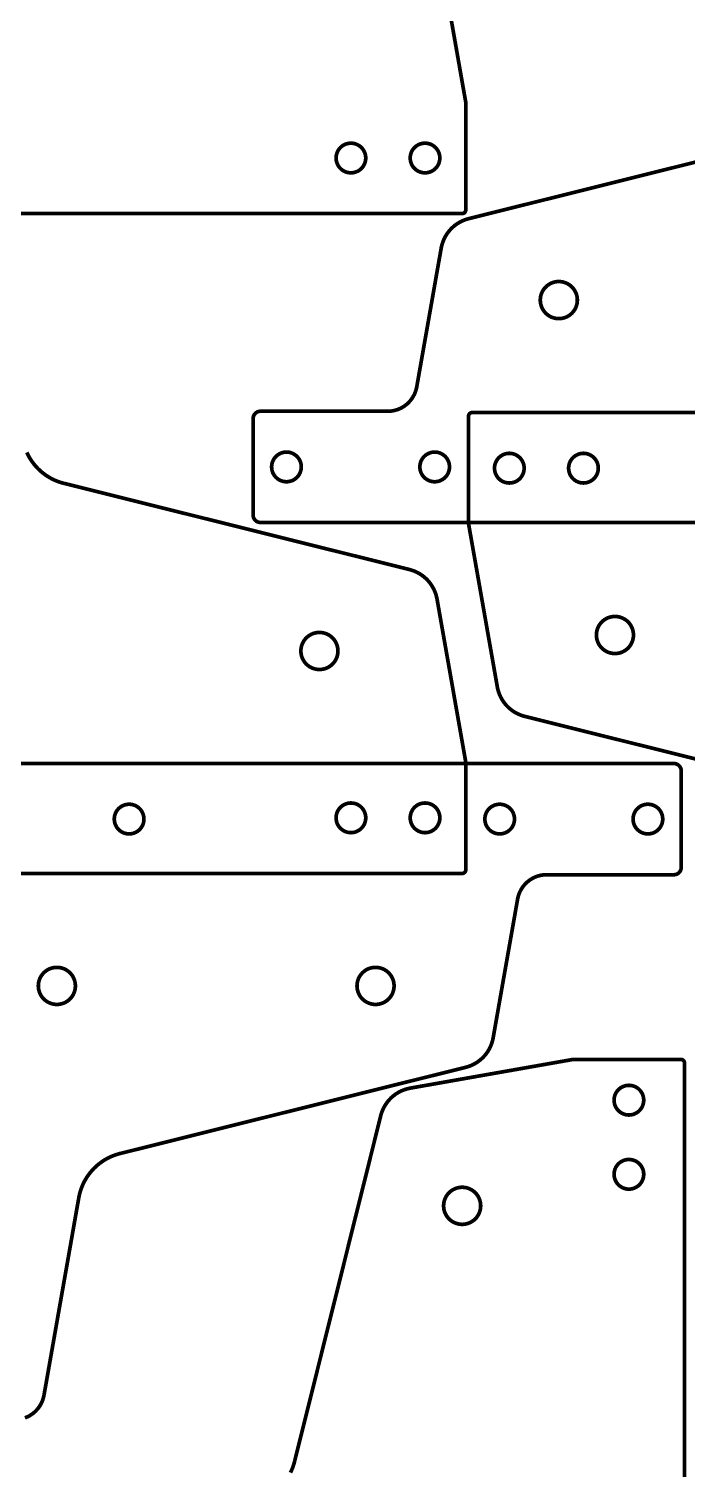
# Model space of a CAD drawing. Extents: x 0 to 1251, y 0 to 2501.
# Drawn here: x 264.9 to 442.6, y 1053.1 to 1441.6 of the extents above; entities that cross this region are included whole.
import ezdxf

# ---------------------------------------------------------------- set-up
doc = ezdxf.new("R2010")
doc.units = 0
doc.layers.get('0').update_dxf_attribs({"linetype": 'CONTINUOUS'})

msp = doc.modelspace()

# ---------------------------------------------------------------- linework, layer by layer
at = {"color": 0, "const_width": 1}
for points in [[(375.061, 1465.74), (382.819, 1421.74), (382.819, 1392.74), (382.819, 1392.69), (382.8, 1392.54), (382.743, 1392.36), (382.651, 1392.18), (382.561, 1392.07), (382.526, 1392.03), (382.492, 1392), (382.374, 1391.9), (382.201, 1391.82), (382.015, 1391.76), (381.868, 1391.74), (381.819, 1391.74), (4.8181, 1391.74)], [(327.424, 1308.43), (327.372, 1308.43), (327.219, 1308.44), (327.021, 1308.47), (326.829, 1308.52), (326.646, 1308.59), (326.471, 1308.68), (326.306, 1308.77), (326.153, 1308.89), (326.01, 1309.02), (325.882, 1309.16), (325.767, 1309.32), (325.667, 1309.48), (325.582, 1309.66), (325.515, 1309.84), (325.465, 1310.03), (325.435, 1310.23), (325.425, 1310.38), (325.425, 1310.43), (325.425, 1336.43), (325.425, 1336.48), (325.435, 1336.63), (325.464, 1336.82), (325.511, 1337.02), (325.578, 1337.2), (325.661, 1337.38), (325.761, 1337.54), (325.878, 1337.7), (325.976, 1337.81), (326.011, 1337.85), (326.046, 1337.88), (326.158, 1337.98), (326.315, 1338.1), (326.483, 1338.2), (326.66, 1338.28), (326.844, 1338.35), (327.033, 1338.39), (327.228, 1338.42), (327.376, 1338.43), (327.425, 1338.43), (361.71, 1338.42), (361.885, 1338.42), (362.411, 1338.45), (363.104, 1338.54), (363.783, 1338.69), (364.446, 1338.9), (365.089, 1339.17), (365.706, 1339.49), (366.296, 1339.86), (366.719, 1340.18), (366.854, 1340.29), (366.987, 1340.4), (367.372, 1340.77), (367.843, 1341.28), (368.267, 1341.83), (368.64, 1342.42), (368.961, 1343.03), (369.228, 1343.68), (369.439, 1344.34), (369.561, 1344.86), (369.59, 1345.03), (376.182, 1382.41), (376.214, 1382.59), (376.333, 1383.12), (376.535, 1383.81), (376.785, 1384.48), (377.081, 1385.14), (377.424, 1385.77), (377.811, 1386.37), (378.243, 1386.95), (378.593, 1387.36), (378.717, 1387.49), (378.84, 1387.63), (379.229, 1388.01), (379.774, 1388.48), (380.35, 1388.9), (380.956, 1389.29), (381.586, 1389.64), (382.24, 1389.93), (382.917, 1390.18), (383.436, 1390.33), (383.611, 1390.38), (476.863, 1413.63)], [(492.008, 1232.87), (398.757, 1256.12), (398.581, 1256.16), (398.061, 1256.32), (397.386, 1256.57), (396.731, 1256.86), (396.1, 1257.2), (395.496, 1257.59), (394.919, 1258.02), (394.374, 1258.49), (393.985, 1258.87), (393.862, 1259), (393.739, 1259.13), (393.389, 1259.55), (392.957, 1260.12), (392.569, 1260.73), (392.226, 1261.36), (391.929, 1262.01), (391.679, 1262.68), (391.479, 1263.38), (391.358, 1263.91), (391.328, 1264.08), (383.569, 1308.08), (383.569, 1337.08), (383.569, 1337.13), (383.589, 1337.27), (383.646, 1337.46), (383.737, 1337.63), (383.828, 1337.75), (383.862, 1337.78), (383.897, 1337.82), (384.015, 1337.91), (384.188, 1338), (384.374, 1338.06), (384.521, 1338.08), (384.569, 1338.08), (761.571, 1338.08)], [(264.354, 1327.32), (264.586, 1326.84), (264.835, 1326.36), (265.1, 1325.89), (265.383, 1325.43), (265.682, 1324.98), (265.997, 1324.55), (266.329, 1324.12), (266.676, 1323.7), (266.947, 1323.4), (267.04, 1323.3), (267.132, 1323.2), (267.417, 1322.91), (267.807, 1322.53), (268.21, 1322.17), (268.625, 1321.83), (269.051, 1321.5), (269.49, 1321.18), (269.939, 1320.89), (270.397, 1320.61), (270.865, 1320.34), (271.343, 1320.09), (271.831, 1319.86), (272.325, 1319.65), (272.828, 1319.45), (273.339, 1319.27), (273.857, 1319.12), (274.25, 1319.01), (274.381, 1318.98), (367.633, 1295.73), (367.808, 1295.68), (368.328, 1295.52), (369.003, 1295.28), (369.658, 1294.98), (370.289, 1294.64), (370.893, 1294.25), (371.469, 1293.82), (372.015, 1293.35), (372.404, 1292.97), (372.526, 1292.84), (372.65, 1292.71), (373, 1292.3), (373.432, 1291.72), (373.819, 1291.11), (374.162, 1290.48), (374.46, 1289.83), (374.71, 1289.16), (374.91, 1288.47), (375.031, 1287.94), (375.061, 1287.76), (382.819, 1243.76), (382.819, 1214.76), (382.819, 1214.72), (382.8, 1214.57), (382.743, 1214.38), (382.651, 1214.21), (382.561, 1214.09), (382.526, 1214.06), (382.492, 1214.02), (382.374, 1213.93), (382.201, 1213.84), (382.015, 1213.78), (381.868, 1213.76), (381.819, 1213.76), (4.8181, 1213.76)], [(704.425, 1308.42), (327.424, 1308.42)], [(61.9642, 1243.43), (438.965, 1243.43)], [(438.965, 1243.41), (439.017, 1243.41), (439.169, 1243.4), (439.368, 1243.37), (439.56, 1243.32), (439.743, 1243.25), (439.918, 1243.17), (440.083, 1243.07), (440.236, 1242.95), (440.379, 1242.82), (440.508, 1242.68), (440.622, 1242.53), (440.722, 1242.36), (440.807, 1242.19), (440.874, 1242), (440.924, 1241.81), (440.954, 1241.61), (440.964, 1241.46), (440.964, 1241.41), (440.964, 1215.41), (440.964, 1215.36), (440.954, 1215.21), (440.925, 1215.02), (440.878, 1214.83), (440.811, 1214.64), (440.728, 1214.47), (440.628, 1214.3), (440.511, 1214.14), (440.412, 1214.03), (440.378, 1213.99), (440.343, 1213.96), (440.232, 1213.86), (440.074, 1213.74), (439.906, 1213.64), (439.729, 1213.56), (439.546, 1213.49), (439.356, 1213.45), (439.161, 1213.42), (439.013, 1213.41), (438.964, 1213.41), (404.679, 1213.42), (404.504, 1213.42), (403.978, 1213.39), (403.285, 1213.3), (402.606, 1213.15), (401.943, 1212.94), (401.3, 1212.68), (400.683, 1212.35), (400.093, 1211.98), (399.669, 1211.66), (399.536, 1211.55), (399.401, 1211.44), (399.018, 1211.08), (398.546, 1210.56), (398.122, 1210.01), (397.749, 1209.42), (397.428, 1208.81), (397.161, 1208.16), (396.95, 1207.5), (396.829, 1206.98), (396.799, 1206.81), (390.207, 1169.43), (390.175, 1169.25), (390.056, 1168.72), (389.854, 1168.03), (389.606, 1167.36), (389.308, 1166.7), (388.965, 1166.07), (388.578, 1165.47), (388.146, 1164.89), (387.796, 1164.48), (387.672, 1164.35), (387.549, 1164.21), (387.16, 1163.84), (386.615, 1163.37), (386.039, 1162.94), (385.435, 1162.55), (384.803, 1162.21), (384.149, 1161.91), (383.472, 1161.66), (382.953, 1161.51), (382.778, 1161.46), (289.526, 1138.21), (289.394, 1138.18), (289.001, 1138.07), (288.485, 1137.91), (287.974, 1137.73), (287.471, 1137.54), (286.975, 1137.33), (286.489, 1137.1), (286.011, 1136.85), (285.542, 1136.58), (285.083, 1136.3), (284.635, 1136), (284.197, 1135.69), (283.771, 1135.36), (283.356, 1135.02), (282.953, 1134.65), (282.563, 1134.28), (282.278, 1133.99), (282.185, 1133.89), (282.092, 1133.79), (281.822, 1133.48), (281.474, 1133.07), (281.143, 1132.64), (280.828, 1132.2), (280.528, 1131.76), (280.246, 1131.3), (279.979, 1130.83), (279.731, 1130.35), (279.5, 1129.87), (279.286, 1129.37), (279.089, 1128.87), (278.911, 1128.36), (278.751, 1127.85), (278.61, 1127.32), (278.487, 1126.8), (278.407, 1126.4), (278.383, 1126.26), (268.997, 1073.03), (268.967, 1072.86), (268.846, 1072.35), (268.635, 1071.68), (268.368, 1071.04), (268.047, 1070.42), (267.674, 1069.84), (267.251, 1069.29), (266.779, 1068.77), (266.396, 1068.41), (266.261, 1068.3), (266.126, 1068.18), (265.704, 1067.87), (265.114, 1067.49), (264.497, 1067.17), (263.856, 1066.91)], [(335.507, 1052.13), (335.737, 1052.61), (335.951, 1053.11), (336.147, 1053.61), (336.324, 1054.12), (336.483, 1054.64), (336.592, 1055.03), (336.625, 1055.17), (359.875, 1148.42), (359.918, 1148.59), (360.075, 1149.11), (360.324, 1149.79), (360.619, 1150.44), (360.961, 1151.07), (361.347, 1151.68), (361.776, 1152.25), (362.247, 1152.8), (362.625, 1153.19), (362.757, 1153.31), (362.89, 1153.43), (363.304, 1153.78), (363.881, 1154.22), (364.485, 1154.6), (365.115, 1154.95), (365.769, 1155.24), (366.443, 1155.49), (367.133, 1155.69), (367.664, 1155.81), (367.842, 1155.85), (411.836, 1163.6), (440.836, 1163.6), (440.885, 1163.6), (441.032, 1163.58), (441.218, 1163.53), (441.39, 1163.43), (441.508, 1163.34), (441.543, 1163.31), (441.578, 1163.28), (441.668, 1163.16), (441.76, 1162.99), (441.817, 1162.8), (441.836, 1162.65), (441.836, 1162.6), (441.836, 785.603)]]:
    msp.add_lwpolyline(points, dxfattribs=at)
for points in [[(355.819, 1406.74), (355.819, 1406.64), (355.799, 1406.33), (355.737, 1405.93), (355.639, 1405.56), (355.504, 1405.18), (355.336, 1404.83), (355.136, 1404.5), (354.906, 1404.19), (354.647, 1403.92), (354.364, 1403.65), (354.056, 1403.42), (353.725, 1403.22), (353.376, 1403.06), (353.008, 1402.92), (352.625, 1402.82), (352.228, 1402.76), (351.921, 1402.74), (351.819, 1402.74), (351.717, 1402.74), (351.41, 1402.76), (351.013, 1402.82), (350.629, 1402.92), (350.263, 1403.06), (349.912, 1403.22), (349.582, 1403.42), (349.275, 1403.65), (348.99, 1403.92), (348.732, 1404.19), (348.501, 1404.5), (348.301, 1404.83), (348.133, 1405.18), (347.999, 1405.56), (347.9, 1405.93), (347.839, 1406.33), (347.819, 1406.64), (347.819, 1406.74), (347.819, 1406.85), (347.839, 1407.15), (347.9, 1407.54), (347.999, 1407.93), (348.133, 1408.29), (348.301, 1408.65), (348.501, 1408.97), (348.732, 1409.28), (348.99, 1409.57), (349.275, 1409.82), (349.582, 1410.06), (349.912, 1410.25), (350.263, 1410.43), (350.629, 1410.56), (351.013, 1410.65), (351.41, 1410.72), (351.717, 1410.74), (351.819, 1410.74), (351.921, 1410.74), (352.228, 1410.72), (352.625, 1410.65), (353.008, 1410.56), (353.376, 1410.43), (353.725, 1410.25), (354.056, 1410.06), (354.364, 1409.82), (354.647, 1409.57), (354.906, 1409.28), (355.136, 1408.97), (355.336, 1408.65), (355.504, 1408.29), (355.639, 1407.93), (355.737, 1407.54), (355.799, 1407.15), (355.819, 1406.85), (355.819, 1406.74)], [(375.819, 1406.74), (375.819, 1406.64), (375.799, 1406.33), (375.737, 1405.93), (375.639, 1405.56), (375.504, 1405.18), (375.336, 1404.83), (375.136, 1404.5), (374.906, 1404.19), (374.647, 1403.92), (374.364, 1403.65), (374.056, 1403.42), (373.725, 1403.22), (373.376, 1403.06), (373.008, 1402.92), (372.625, 1402.82), (372.228, 1402.76), (371.921, 1402.74), (371.819, 1402.74), (371.717, 1402.74), (371.41, 1402.76), (371.013, 1402.82), (370.629, 1402.92), (370.263, 1403.06), (369.912, 1403.22), (369.582, 1403.42), (369.275, 1403.65), (368.99, 1403.92), (368.732, 1404.19), (368.501, 1404.5), (368.301, 1404.83), (368.133, 1405.18), (367.999, 1405.56), (367.9, 1405.93), (367.839, 1406.33), (367.819, 1406.64), (367.819, 1406.74), (367.819, 1406.85), (367.839, 1407.15), (367.9, 1407.54), (367.999, 1407.93), (368.133, 1408.29), (368.301, 1408.65), (368.501, 1408.97), (368.732, 1409.28), (368.99, 1409.57), (369.275, 1409.82), (369.582, 1410.06), (369.912, 1410.25), (370.263, 1410.43), (370.629, 1410.56), (371.013, 1410.65), (371.41, 1410.72), (371.717, 1410.74), (371.819, 1410.74), (371.921, 1410.74), (372.228, 1410.72), (372.625, 1410.65), (373.008, 1410.56), (373.376, 1410.43), (373.725, 1410.25), (374.056, 1410.06), (374.364, 1409.82), (374.647, 1409.57), (374.906, 1409.28), (375.136, 1408.97), (375.336, 1408.65), (375.504, 1408.29), (375.639, 1407.93), (375.737, 1407.54), (375.799, 1407.15), (375.819, 1406.85), (375.819, 1406.74)], [(412.925, 1368.42), (412.925, 1368.29), (412.899, 1367.91), (412.824, 1367.41), (412.7, 1366.93), (412.532, 1366.47), (412.321, 1366.03), (412.071, 1365.62), (411.783, 1365.24), (411.46, 1364.88), (411.106, 1364.56), (410.721, 1364.27), (410.308, 1364.02), (409.871, 1363.81), (409.411, 1363.64), (408.932, 1363.52), (408.436, 1363.44), (408.053, 1363.42), (407.925, 1363.42), (407.797, 1363.42), (407.414, 1363.44), (406.917, 1363.52), (406.438, 1363.64), (405.979, 1363.81), (405.542, 1364.02), (405.129, 1364.27), (404.744, 1364.56), (404.389, 1364.88), (404.067, 1365.24), (403.779, 1365.62), (403.528, 1366.03), (403.318, 1366.47), (403.15, 1366.93), (403.026, 1367.41), (402.95, 1367.91), (402.925, 1368.29), (402.925, 1368.42), (402.925, 1368.54), (402.95, 1368.93), (403.026, 1369.43), (403.15, 1369.9), (403.318, 1370.36), (403.528, 1370.8), (403.779, 1371.21), (404.067, 1371.6), (404.389, 1371.95), (404.744, 1372.27), (405.129, 1372.56), (405.542, 1372.81), (405.979, 1373.02), (406.438, 1373.19), (406.917, 1373.32), (407.414, 1373.39), (407.797, 1373.42), (407.925, 1373.42), (408.053, 1373.42), (408.436, 1373.39), (408.932, 1373.32), (409.411, 1373.19), (409.871, 1373.02), (410.308, 1372.81), (410.721, 1372.56), (411.106, 1372.27), (411.46, 1371.95), (411.783, 1371.6), (412.071, 1371.21), (412.321, 1370.8), (412.532, 1370.36), (412.7, 1369.9), (412.824, 1369.43), (412.899, 1368.93), (412.925, 1368.54), (412.925, 1368.42)], [(338.425, 1323.42), (338.425, 1323.32), (338.404, 1323.01), (338.343, 1322.61), (338.244, 1322.23), (338.111, 1321.86), (337.942, 1321.51), (337.742, 1321.18), (337.511, 1320.87), (337.253, 1320.59), (336.969, 1320.33), (336.661, 1320.1), (336.332, 1319.9), (335.982, 1319.73), (335.614, 1319.6), (335.231, 1319.5), (334.833, 1319.44), (334.526, 1319.42), (334.425, 1319.42), (334.322, 1319.42), (334.015, 1319.44), (333.618, 1319.5), (333.235, 1319.6), (332.868, 1319.73), (332.518, 1319.9), (332.189, 1320.1), (331.881, 1320.33), (331.596, 1320.59), (331.339, 1320.87), (331.108, 1321.18), (330.907, 1321.51), (330.739, 1321.86), (330.604, 1322.23), (330.506, 1322.61), (330.446, 1323.01), (330.425, 1323.32), (330.425, 1323.42), (330.425, 1323.52), (330.446, 1323.83), (330.506, 1324.22), (330.604, 1324.61), (330.739, 1324.97), (330.907, 1325.32), (331.108, 1325.65), (331.339, 1325.96), (331.596, 1326.25), (331.881, 1326.5), (332.189, 1326.73), (332.518, 1326.93), (332.868, 1327.1), (333.235, 1327.24), (333.618, 1327.34), (334.015, 1327.4), (334.322, 1327.42), (334.425, 1327.42), (334.526, 1327.42), (334.833, 1327.4), (335.231, 1327.34), (335.614, 1327.24), (335.982, 1327.1), (336.332, 1326.93), (336.661, 1326.73), (336.969, 1326.5), (337.253, 1326.25), (337.511, 1325.96), (337.742, 1325.65), (337.942, 1325.32), (338.111, 1324.97), (338.244, 1324.61), (338.343, 1324.22), (338.404, 1323.83), (338.425, 1323.52), (338.425, 1323.42)], [(378.425, 1323.42), (378.425, 1323.32), (378.404, 1323.01), (378.343, 1322.61), (378.244, 1322.23), (378.111, 1321.86), (377.942, 1321.51), (377.742, 1321.18), (377.511, 1320.87), (377.253, 1320.59), (376.969, 1320.33), (376.661, 1320.1), (376.332, 1319.9), (375.982, 1319.73), (375.614, 1319.6), (375.231, 1319.5), (374.833, 1319.44), (374.526, 1319.42), (374.425, 1319.42), (374.322, 1319.42), (374.015, 1319.44), (373.618, 1319.5), (373.235, 1319.6), (372.868, 1319.73), (372.518, 1319.9), (372.189, 1320.1), (371.881, 1320.33), (371.596, 1320.59), (371.339, 1320.87), (371.108, 1321.18), (370.907, 1321.51), (370.739, 1321.86), (370.604, 1322.23), (370.506, 1322.61), (370.446, 1323.01), (370.425, 1323.32), (370.425, 1323.42), (370.425, 1323.52), (370.446, 1323.83), (370.506, 1324.22), (370.604, 1324.61), (370.739, 1324.97), (370.907, 1325.32), (371.108, 1325.65), (371.339, 1325.96), (371.596, 1326.25), (371.881, 1326.5), (372.189, 1326.73), (372.518, 1326.93), (372.868, 1327.1), (373.235, 1327.24), (373.618, 1327.34), (374.015, 1327.4), (374.322, 1327.42), (374.425, 1327.42), (374.526, 1327.42), (374.833, 1327.4), (375.231, 1327.34), (375.614, 1327.24), (375.982, 1327.1), (376.332, 1326.93), (376.661, 1326.73), (376.969, 1326.5), (377.253, 1326.25), (377.511, 1325.96), (377.742, 1325.65), (377.942, 1325.32), (378.111, 1324.97), (378.244, 1324.61), (378.343, 1324.22), (378.404, 1323.83), (378.425, 1323.52), (378.425, 1323.42)], [(398.569, 1323.08), (398.569, 1322.98), (398.55, 1322.67), (398.489, 1322.27), (398.39, 1321.89), (398.256, 1321.52), (398.088, 1321.17), (397.888, 1320.84), (397.657, 1320.53), (397.399, 1320.25), (397.114, 1319.99), (396.807, 1319.76), (396.476, 1319.56), (396.126, 1319.39), (395.76, 1319.26), (395.376, 1319.16), (394.979, 1319.1), (394.672, 1319.08), (394.569, 1319.08), (394.468, 1319.08), (394.161, 1319.1), (393.764, 1319.16), (393.381, 1319.26), (393.013, 1319.39), (392.664, 1319.56), (392.333, 1319.76), (392.025, 1319.99), (391.742, 1320.25), (391.483, 1320.53), (391.253, 1320.84), (391.053, 1321.17), (390.885, 1321.52), (390.75, 1321.89), (390.651, 1322.27), (390.59, 1322.67), (390.569, 1322.98), (390.569, 1323.08), (390.569, 1323.18), (390.59, 1323.49), (390.651, 1323.88), (390.75, 1324.27), (390.885, 1324.63), (391.053, 1324.98), (391.253, 1325.31), (391.483, 1325.62), (391.742, 1325.91), (392.025, 1326.16), (392.333, 1326.39), (392.664, 1326.59), (393.013, 1326.76), (393.381, 1326.9), (393.764, 1327), (394.161, 1327.06), (394.468, 1327.08), (394.569, 1327.08), (394.672, 1327.08), (394.979, 1327.06), (395.376, 1327), (395.76, 1326.9), (396.126, 1326.76), (396.476, 1326.59), (396.807, 1326.39), (397.114, 1326.16), (397.399, 1325.91), (397.657, 1325.62), (397.888, 1325.31), (398.088, 1324.98), (398.256, 1324.63), (398.39, 1324.27), (398.489, 1323.88), (398.55, 1323.49), (398.569, 1323.18), (398.569, 1323.08)], [(418.569, 1323.08), (418.569, 1322.98), (418.55, 1322.67), (418.489, 1322.27), (418.39, 1321.89), (418.256, 1321.52), (418.088, 1321.17), (417.888, 1320.84), (417.657, 1320.53), (417.399, 1320.25), (417.114, 1319.99), (416.807, 1319.76), (416.476, 1319.56), (416.126, 1319.39), (415.76, 1319.26), (415.376, 1319.16), (414.979, 1319.1), (414.672, 1319.08), (414.569, 1319.08), (414.468, 1319.08), (414.161, 1319.1), (413.764, 1319.16), (413.381, 1319.26), (413.013, 1319.39), (412.664, 1319.56), (412.333, 1319.76), (412.025, 1319.99), (411.742, 1320.25), (411.483, 1320.53), (411.253, 1320.84), (411.053, 1321.17), (410.885, 1321.52), (410.75, 1321.89), (410.651, 1322.27), (410.59, 1322.67), (410.569, 1322.98), (410.569, 1323.08), (410.569, 1323.18), (410.59, 1323.49), (410.651, 1323.88), (410.75, 1324.27), (410.885, 1324.63), (411.053, 1324.98), (411.253, 1325.31), (411.483, 1325.62), (411.742, 1325.91), (412.025, 1326.16), (412.333, 1326.39), (412.664, 1326.59), (413.013, 1326.76), (413.381, 1326.9), (413.764, 1327), (414.161, 1327.06), (414.468, 1327.08), (414.569, 1327.08), (414.672, 1327.08), (414.979, 1327.06), (415.376, 1327), (415.76, 1326.9), (416.126, 1326.76), (416.476, 1326.59), (416.807, 1326.39), (417.114, 1326.16), (417.399, 1325.91), (417.657, 1325.62), (417.888, 1325.31), (418.088, 1324.98), (418.256, 1324.63), (418.39, 1324.27), (418.489, 1323.88), (418.55, 1323.49), (418.569, 1323.18), (418.569, 1323.08)], [(428.069, 1278.08), (428.069, 1277.95), (428.044, 1277.57), (427.968, 1277.07), (427.846, 1276.59), (427.678, 1276.13), (427.467, 1275.69), (427.217, 1275.28), (426.928, 1274.9), (426.606, 1274.54), (426.25, 1274.22), (425.865, 1273.93), (425.453, 1273.68), (425.017, 1273.47), (424.557, 1273.3), (424.078, 1273.18), (423.581, 1273.1), (423.197, 1273.08), (423.069, 1273.08), (422.942, 1273.08), (422.558, 1273.1), (422.063, 1273.18), (421.583, 1273.3), (421.124, 1273.47), (420.686, 1273.68), (420.275, 1273.93), (419.889, 1274.22), (419.535, 1274.54), (419.211, 1274.9), (418.924, 1275.28), (418.674, 1275.69), (418.463, 1276.13), (418.294, 1276.59), (418.172, 1277.07), (418.096, 1277.57), (418.069, 1277.95), (418.069, 1278.08), (418.069, 1278.21), (418.096, 1278.59), (418.172, 1279.08), (418.294, 1279.57), (418.463, 1280.02), (418.674, 1280.46), (418.924, 1280.87), (419.211, 1281.26), (419.535, 1281.61), (419.889, 1281.94), (420.275, 1282.22), (420.686, 1282.47), (421.124, 1282.68), (421.583, 1282.85), (422.063, 1282.98), (422.558, 1283.05), (422.942, 1283.08), (423.069, 1283.08), (423.197, 1283.08), (423.581, 1283.05), (424.078, 1282.98), (424.557, 1282.85), (425.017, 1282.68), (425.453, 1282.47), (425.865, 1282.22), (426.25, 1281.94), (426.606, 1281.61), (426.928, 1281.26), (427.217, 1280.87), (427.467, 1280.46), (427.678, 1280.02), (427.846, 1279.57), (427.968, 1279.08), (428.044, 1278.59), (428.069, 1278.21), (428.069, 1278.08)], [(348.319, 1273.76), (348.319, 1273.64), (348.293, 1273.25), (348.217, 1272.76), (348.094, 1272.28), (347.926, 1271.82), (347.715, 1271.38), (347.465, 1270.97), (347.178, 1270.58), (346.854, 1270.23), (346.5, 1269.91), (346.114, 1269.62), (345.703, 1269.37), (345.265, 1269.16), (344.806, 1268.99), (344.326, 1268.87), (343.831, 1268.79), (343.447, 1268.76), (343.319, 1268.76), (343.192, 1268.76), (342.808, 1268.79), (342.311, 1268.87), (341.832, 1268.99), (341.372, 1269.16), (340.936, 1269.37), (340.524, 1269.62), (340.139, 1269.91), (339.783, 1270.23), (339.461, 1270.58), (339.172, 1270.97), (338.922, 1271.38), (338.713, 1271.82), (338.543, 1272.28), (338.421, 1272.76), (338.344, 1273.25), (338.319, 1273.64), (338.319, 1273.76), (338.319, 1273.89), (338.344, 1274.27), (338.421, 1274.77), (338.543, 1275.25), (338.713, 1275.71), (338.922, 1276.15), (339.172, 1276.56), (339.461, 1276.94), (339.783, 1277.3), (340.139, 1277.62), (340.524, 1277.91), (340.936, 1278.16), (341.372, 1278.37), (341.832, 1278.54), (342.311, 1278.66), (342.808, 1278.74), (343.192, 1278.76), (343.319, 1278.76), (343.447, 1278.76), (343.831, 1278.74), (344.326, 1278.66), (344.806, 1278.54), (345.265, 1278.37), (345.703, 1278.16), (346.114, 1277.91), (346.5, 1277.62), (346.854, 1277.3), (347.178, 1276.94), (347.465, 1276.56), (347.715, 1276.15), (347.926, 1275.71), (348.094, 1275.25), (348.217, 1274.77), (348.293, 1274.27), (348.319, 1273.89), (348.319, 1273.76)], [(295.964, 1228.42), (295.964, 1228.32), (295.943, 1228.02), (295.883, 1227.62), (295.785, 1227.23), (295.65, 1226.87), (295.482, 1226.52), (295.281, 1226.19), (295.051, 1225.88), (294.793, 1225.6), (294.508, 1225.34), (294.2, 1225.11), (293.871, 1224.91), (293.521, 1224.74), (293.154, 1224.6), (292.771, 1224.51), (292.374, 1224.44), (292.067, 1224.42), (291.964, 1224.42), (291.862, 1224.42), (291.556, 1224.44), (291.158, 1224.51), (290.775, 1224.6), (290.407, 1224.74), (290.057, 1224.91), (289.728, 1225.11), (289.419, 1225.34), (289.136, 1225.6), (288.878, 1225.88), (288.647, 1226.19), (288.447, 1226.52), (288.279, 1226.87), (288.144, 1227.23), (288.046, 1227.62), (287.985, 1228.02), (287.964, 1228.32), (287.964, 1228.42), (287.964, 1228.53), (287.985, 1228.83), (288.046, 1229.23), (288.144, 1229.61), (288.279, 1229.98), (288.447, 1230.33), (288.647, 1230.66), (288.878, 1230.97), (289.136, 1231.25), (289.419, 1231.51), (289.728, 1231.74), (290.057, 1231.94), (290.407, 1232.11), (290.775, 1232.24), (291.158, 1232.34), (291.556, 1232.4), (291.862, 1232.42), (291.964, 1232.42), (292.067, 1232.42), (292.374, 1232.4), (292.771, 1232.34), (293.154, 1232.24), (293.521, 1232.11), (293.871, 1231.94), (294.2, 1231.74), (294.508, 1231.51), (294.793, 1231.25), (295.051, 1230.97), (295.281, 1230.66), (295.482, 1230.33), (295.65, 1229.98), (295.785, 1229.61), (295.883, 1229.23), (295.943, 1228.83), (295.964, 1228.53), (295.964, 1228.42)], [(355.819, 1228.76), (355.819, 1228.66), (355.799, 1228.35), (355.737, 1227.96), (355.639, 1227.57), (355.504, 1227.21), (355.336, 1226.86), (355.136, 1226.53), (354.906, 1226.22), (354.647, 1225.93), (354.364, 1225.68), (354.056, 1225.45), (353.725, 1225.25), (353.376, 1225.08), (353.008, 1224.94), (352.625, 1224.84), (352.228, 1224.78), (351.921, 1224.76), (351.819, 1224.76), (351.717, 1224.76), (351.41, 1224.78), (351.013, 1224.84), (350.629, 1224.94), (350.263, 1225.08), (349.912, 1225.25), (349.582, 1225.45), (349.275, 1225.68), (348.99, 1225.93), (348.732, 1226.22), (348.501, 1226.53), (348.301, 1226.86), (348.133, 1227.21), (347.999, 1227.57), (347.9, 1227.96), (347.839, 1228.35), (347.819, 1228.66), (347.819, 1228.76), (347.819, 1228.87), (347.839, 1229.17), (347.9, 1229.57), (347.999, 1229.95), (348.133, 1230.32), (348.301, 1230.67), (348.501, 1231), (348.732, 1231.31), (348.99, 1231.59), (349.275, 1231.85), (349.582, 1232.08), (349.912, 1232.28), (350.263, 1232.45), (350.629, 1232.58), (351.013, 1232.68), (351.41, 1232.74), (351.717, 1232.76), (351.819, 1232.76), (351.921, 1232.76), (352.228, 1232.74), (352.625, 1232.68), (353.008, 1232.58), (353.376, 1232.45), (353.725, 1232.28), (354.056, 1232.08), (354.364, 1231.85), (354.647, 1231.59), (354.906, 1231.31), (355.136, 1231), (355.336, 1230.67), (355.504, 1230.32), (355.639, 1229.95), (355.737, 1229.57), (355.799, 1229.17), (355.819, 1228.87), (355.819, 1228.76)], [(375.819, 1228.76), (375.819, 1228.66), (375.799, 1228.35), (375.737, 1227.96), (375.639, 1227.57), (375.504, 1227.21), (375.336, 1226.86), (375.136, 1226.53), (374.906, 1226.22), (374.647, 1225.93), (374.364, 1225.68), (374.056, 1225.45), (373.725, 1225.25), (373.376, 1225.08), (373.008, 1224.94), (372.625, 1224.84), (372.228, 1224.78), (371.921, 1224.76), (371.819, 1224.76), (371.717, 1224.76), (371.41, 1224.78), (371.013, 1224.84), (370.629, 1224.94), (370.263, 1225.08), (369.912, 1225.25), (369.582, 1225.45), (369.275, 1225.68), (368.99, 1225.93), (368.732, 1226.22), (368.501, 1226.53), (368.301, 1226.86), (368.133, 1227.21), (367.999, 1227.57), (367.9, 1227.96), (367.839, 1228.35), (367.819, 1228.66), (367.819, 1228.76), (367.819, 1228.87), (367.839, 1229.17), (367.9, 1229.57), (367.999, 1229.95), (368.133, 1230.32), (368.301, 1230.67), (368.501, 1231), (368.732, 1231.31), (368.99, 1231.59), (369.275, 1231.85), (369.582, 1232.08), (369.912, 1232.28), (370.263, 1232.45), (370.629, 1232.58), (371.013, 1232.68), (371.41, 1232.74), (371.717, 1232.76), (371.819, 1232.76), (371.921, 1232.76), (372.228, 1232.74), (372.625, 1232.68), (373.008, 1232.58), (373.376, 1232.45), (373.725, 1232.28), (374.056, 1232.08), (374.364, 1231.85), (374.647, 1231.59), (374.906, 1231.31), (375.136, 1231), (375.336, 1230.67), (375.504, 1230.32), (375.639, 1229.95), (375.737, 1229.57), (375.799, 1229.17), (375.819, 1228.87), (375.819, 1228.76)], [(395.964, 1228.42), (395.964, 1228.32), (395.943, 1228.02), (395.883, 1227.62), (395.785, 1227.23), (395.65, 1226.87), (395.482, 1226.52), (395.281, 1226.19), (395.051, 1225.88), (394.793, 1225.6), (394.508, 1225.34), (394.2, 1225.11), (393.871, 1224.91), (393.521, 1224.74), (393.154, 1224.6), (392.771, 1224.51), (392.374, 1224.44), (392.067, 1224.42), (391.964, 1224.42), (391.862, 1224.42), (391.556, 1224.44), (391.158, 1224.51), (390.775, 1224.6), (390.407, 1224.74), (390.057, 1224.91), (389.728, 1225.11), (389.419, 1225.34), (389.136, 1225.6), (388.878, 1225.88), (388.647, 1226.19), (388.447, 1226.52), (388.279, 1226.87), (388.144, 1227.23), (388.046, 1227.62), (387.985, 1228.02), (387.964, 1228.32), (387.964, 1228.42), (387.964, 1228.53), (387.985, 1228.83), (388.046, 1229.23), (388.144, 1229.61), (388.279, 1229.98), (388.447, 1230.33), (388.647, 1230.66), (388.878, 1230.97), (389.136, 1231.25), (389.419, 1231.51), (389.728, 1231.74), (390.057, 1231.94), (390.407, 1232.11), (390.775, 1232.24), (391.158, 1232.34), (391.556, 1232.4), (391.862, 1232.42), (391.964, 1232.42), (392.067, 1232.42), (392.374, 1232.4), (392.771, 1232.34), (393.154, 1232.24), (393.521, 1232.11), (393.871, 1231.94), (394.2, 1231.74), (394.508, 1231.51), (394.793, 1231.25), (395.051, 1230.97), (395.281, 1230.66), (395.482, 1230.33), (395.65, 1229.98), (395.785, 1229.61), (395.883, 1229.23), (395.943, 1228.83), (395.964, 1228.53), (395.964, 1228.42)], [(435.964, 1228.42), (435.964, 1228.32), (435.943, 1228.02), (435.883, 1227.62), (435.785, 1227.23), (435.65, 1226.87), (435.482, 1226.52), (435.281, 1226.19), (435.051, 1225.88), (434.793, 1225.6), (434.508, 1225.34), (434.2, 1225.11), (433.871, 1224.91), (433.521, 1224.74), (433.154, 1224.6), (432.771, 1224.51), (432.374, 1224.44), (432.067, 1224.42), (431.964, 1224.42), (431.862, 1224.42), (431.556, 1224.44), (431.158, 1224.51), (430.775, 1224.6), (430.407, 1224.74), (430.057, 1224.91), (429.728, 1225.11), (429.419, 1225.34), (429.136, 1225.6), (428.878, 1225.88), (428.647, 1226.19), (428.447, 1226.52), (428.279, 1226.87), (428.144, 1227.23), (428.046, 1227.62), (427.985, 1228.02), (427.964, 1228.32), (427.964, 1228.42), (427.964, 1228.53), (427.985, 1228.83), (428.046, 1229.23), (428.144, 1229.61), (428.279, 1229.98), (428.447, 1230.33), (428.647, 1230.66), (428.878, 1230.97), (429.136, 1231.25), (429.419, 1231.51), (429.728, 1231.74), (430.057, 1231.94), (430.407, 1232.11), (430.775, 1232.24), (431.158, 1232.34), (431.556, 1232.4), (431.862, 1232.42), (431.964, 1232.42), (432.067, 1232.42), (432.374, 1232.4), (432.771, 1232.34), (433.154, 1232.24), (433.521, 1232.11), (433.871, 1231.94), (434.2, 1231.74), (434.508, 1231.51), (434.793, 1231.25), (435.051, 1230.97), (435.281, 1230.66), (435.482, 1230.33), (435.65, 1229.98), (435.785, 1229.61), (435.883, 1229.23), (435.943, 1228.83), (435.964, 1228.53), (435.964, 1228.42)], [(277.464, 1183.42), (277.464, 1183.3), (277.439, 1182.91), (277.362, 1182.42), (277.239, 1181.94), (277.071, 1181.48), (276.861, 1181.04), (276.61, 1180.63), (276.322, 1180.24), (276, 1179.89), (275.644, 1179.57), (275.26, 1179.28), (274.847, 1179.03), (274.41, 1178.82), (273.951, 1178.65), (273.472, 1178.53), (272.975, 1178.45), (272.592, 1178.42), (272.464, 1178.42), (272.336, 1178.42), (271.953, 1178.45), (271.457, 1178.53), (270.978, 1178.65), (270.518, 1178.82), (270.081, 1179.03), (269.668, 1179.28), (269.283, 1179.57), (268.929, 1179.89), (268.606, 1180.24), (268.318, 1180.63), (268.068, 1181.04), (267.857, 1181.48), (267.689, 1181.94), (267.565, 1182.42), (267.49, 1182.91), (267.464, 1183.3), (267.464, 1183.42), (267.464, 1183.55), (267.49, 1183.94), (267.565, 1184.43), (267.689, 1184.91), (267.857, 1185.37), (268.068, 1185.81), (268.318, 1186.22), (268.606, 1186.6), (268.929, 1186.96), (269.283, 1187.28), (269.668, 1187.57), (270.081, 1187.82), (270.518, 1188.03), (270.978, 1188.2), (271.457, 1188.32), (271.953, 1188.4), (272.336, 1188.42), (272.464, 1188.42), (272.592, 1188.42), (272.975, 1188.4), (273.472, 1188.32), (273.951, 1188.2), (274.41, 1188.03), (274.847, 1187.82), (275.26, 1187.57), (275.644, 1187.28), (276, 1186.96), (276.322, 1186.6), (276.61, 1186.22), (276.861, 1185.81), (277.071, 1185.37), (277.239, 1184.91), (277.362, 1184.43), (277.439, 1183.94), (277.464, 1183.55), (277.464, 1183.42)], [(363.464, 1183.42), (363.464, 1183.3), (363.439, 1182.91), (363.362, 1182.42), (363.239, 1181.94), (363.071, 1181.48), (362.861, 1181.04), (362.61, 1180.63), (362.322, 1180.24), (362, 1179.89), (361.644, 1179.57), (361.26, 1179.28), (360.847, 1179.03), (360.41, 1178.82), (359.951, 1178.65), (359.472, 1178.53), (358.975, 1178.45), (358.592, 1178.42), (358.464, 1178.42), (358.336, 1178.42), (357.953, 1178.45), (357.457, 1178.53), (356.978, 1178.65), (356.518, 1178.82), (356.081, 1179.03), (355.668, 1179.28), (355.283, 1179.57), (354.929, 1179.89), (354.606, 1180.24), (354.318, 1180.63), (354.068, 1181.04), (353.857, 1181.48), (353.689, 1181.94), (353.565, 1182.42), (353.49, 1182.91), (353.464, 1183.3), (353.464, 1183.42), (353.464, 1183.55), (353.49, 1183.94), (353.565, 1184.43), (353.689, 1184.91), (353.857, 1185.37), (354.068, 1185.81), (354.318, 1186.22), (354.606, 1186.6), (354.929, 1186.96), (355.283, 1187.28), (355.668, 1187.57), (356.081, 1187.82), (356.518, 1188.03), (356.978, 1188.2), (357.457, 1188.32), (357.953, 1188.4), (358.336, 1188.42), (358.464, 1188.42), (358.592, 1188.42), (358.975, 1188.4), (359.472, 1188.32), (359.951, 1188.2), (360.41, 1188.03), (360.847, 1187.82), (361.26, 1187.57), (361.644, 1187.28), (362, 1186.96), (362.322, 1186.6), (362.61, 1186.22), (362.861, 1185.81), (363.071, 1185.37), (363.239, 1184.91), (363.362, 1184.43), (363.439, 1183.94), (363.464, 1183.55), (363.464, 1183.42)], [(430.836, 1152.6), (430.836, 1152.5), (430.815, 1152.19), (430.754, 1151.8), (430.656, 1151.41), (430.521, 1151.05), (430.353, 1150.7), (430.153, 1150.37), (429.922, 1150.06), (429.664, 1149.77), (429.381, 1149.52), (429.072, 1149.29), (428.742, 1149.09), (428.393, 1148.92), (428.025, 1148.78), (427.642, 1148.68), (427.244, 1148.62), (426.938, 1148.6), (426.836, 1148.6), (426.733, 1148.6), (426.426, 1148.62), (426.029, 1148.68), (425.646, 1148.78), (425.279, 1148.92), (424.929, 1149.09), (424.599, 1149.29), (424.292, 1149.52), (424.007, 1149.77), (423.749, 1150.06), (423.519, 1150.37), (423.318, 1150.7), (423.15, 1151.05), (423.015, 1151.41), (422.917, 1151.8), (422.857, 1152.19), (422.836, 1152.5), (422.836, 1152.6), (422.836, 1152.71), (422.857, 1153.01), (422.917, 1153.41), (423.015, 1153.79), (423.15, 1154.16), (423.318, 1154.51), (423.519, 1154.84), (423.749, 1155.15), (424.007, 1155.43), (424.292, 1155.69), (424.599, 1155.92), (424.929, 1156.12), (425.279, 1156.29), (425.646, 1156.42), (426.029, 1156.52), (426.426, 1156.58), (426.733, 1156.6), (426.836, 1156.6), (426.938, 1156.6), (427.244, 1156.58), (427.642, 1156.52), (428.025, 1156.42), (428.393, 1156.29), (428.742, 1156.12), (429.072, 1155.92), (429.381, 1155.69), (429.664, 1155.43), (429.922, 1155.15), (430.153, 1154.84), (430.353, 1154.51), (430.521, 1154.16), (430.656, 1153.79), (430.754, 1153.41), (430.815, 1153.01), (430.836, 1152.71), (430.836, 1152.6)], [(430.836, 1132.6), (430.836, 1132.5), (430.815, 1132.19), (430.754, 1131.8), (430.656, 1131.41), (430.521, 1131.05), (430.353, 1130.7), (430.153, 1130.37), (429.922, 1130.06), (429.664, 1129.77), (429.381, 1129.52), (429.072, 1129.29), (428.742, 1129.09), (428.393, 1128.92), (428.025, 1128.78), (427.642, 1128.68), (427.244, 1128.62), (426.938, 1128.6), (426.836, 1128.6), (426.733, 1128.6), (426.426, 1128.62), (426.029, 1128.68), (425.646, 1128.78), (425.279, 1128.92), (424.929, 1129.09), (424.599, 1129.29), (424.292, 1129.52), (424.007, 1129.77), (423.749, 1130.06), (423.519, 1130.37), (423.318, 1130.7), (423.15, 1131.05), (423.015, 1131.41), (422.917, 1131.8), (422.857, 1132.19), (422.836, 1132.5), (422.836, 1132.6), (422.836, 1132.71), (422.857, 1133.01), (422.917, 1133.41), (423.015, 1133.79), (423.15, 1134.16), (423.318, 1134.51), (423.519, 1134.84), (423.749, 1135.15), (424.007, 1135.43), (424.292, 1135.69), (424.599, 1135.92), (424.929, 1136.12), (425.279, 1136.29), (425.646, 1136.42), (426.029, 1136.52), (426.426, 1136.58), (426.733, 1136.6), (426.836, 1136.6), (426.938, 1136.6), (427.244, 1136.58), (427.642, 1136.52), (428.025, 1136.42), (428.393, 1136.29), (428.742, 1136.12), (429.072, 1135.92), (429.381, 1135.69), (429.664, 1135.43), (429.922, 1135.15), (430.153, 1134.84), (430.353, 1134.51), (430.521, 1134.16), (430.656, 1133.79), (430.754, 1133.41), (430.815, 1133.01), (430.836, 1132.71), (430.836, 1132.6)], [(386.836, 1124.1), (386.836, 1123.98), (386.81, 1123.59), (386.735, 1123.1), (386.611, 1122.62), (386.443, 1122.16), (386.232, 1121.72), (385.982, 1121.31), (385.694, 1120.92), (385.371, 1120.57), (385.017, 1120.24), (384.631, 1119.96), (384.219, 1119.71), (383.782, 1119.5), (383.322, 1119.33), (382.843, 1119.21), (382.347, 1119.13), (381.964, 1119.1), (381.836, 1119.1), (381.708, 1119.1), (381.325, 1119.13), (380.828, 1119.21), (380.349, 1119.33), (379.889, 1119.5), (379.453, 1119.71), (379.04, 1119.96), (378.656, 1120.24), (378.3, 1120.57), (377.978, 1120.92), (377.69, 1121.31), (377.439, 1121.72), (377.229, 1122.16), (377.061, 1122.62), (376.938, 1123.1), (376.861, 1123.59), (376.836, 1123.98), (376.836, 1124.1), (376.836, 1124.23), (376.861, 1124.61), (376.938, 1125.11), (377.061, 1125.59), (377.229, 1126.05), (377.439, 1126.49), (377.69, 1126.9), (377.978, 1127.28), (378.3, 1127.64), (378.656, 1127.96), (379.04, 1128.25), (379.453, 1128.5), (379.889, 1128.71), (380.349, 1128.88), (380.828, 1129), (381.325, 1129.08), (381.708, 1129.1), (381.836, 1129.1), (381.964, 1129.1), (382.347, 1129.08), (382.843, 1129), (383.322, 1128.88), (383.782, 1128.71), (384.219, 1128.5), (384.631, 1128.25), (385.017, 1127.96), (385.371, 1127.64), (385.694, 1127.28), (385.982, 1126.9), (386.232, 1126.49), (386.443, 1126.05), (386.611, 1125.59), (386.735, 1125.11), (386.81, 1124.61), (386.836, 1124.23), (386.836, 1124.1)]]:
    msp.add_lwpolyline(points, close=True, dxfattribs=at)

doc.saveas('drawing.dxf')
